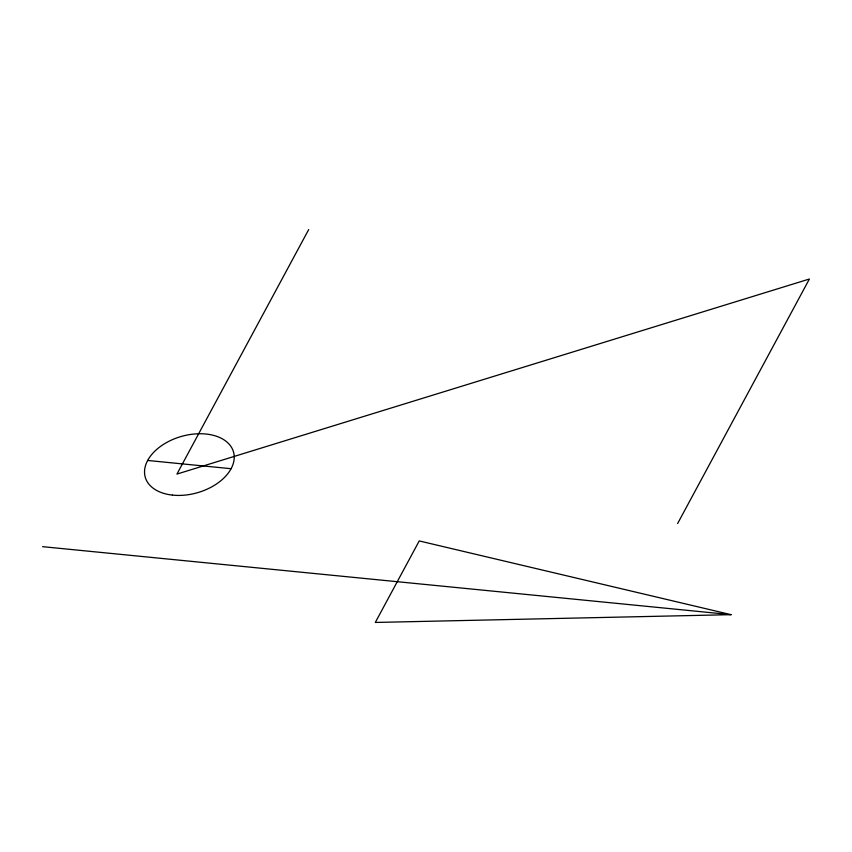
<?xml version="1.0" encoding="UTF-8"?>
<svg xmlns="http://www.w3.org/2000/svg" width="852" height="852" viewBox="0 0 852 852"><rect width="100%" height="100%" fill="white"/><g stroke="black" fill="none" stroke-linecap="round" stroke-linejoin="round"><path stroke-width="1.28" d="M308.701 229.55L176.928 474.085L809.4 279.009L677.628 523.543M731.069 614.665L375.306 622.45L419.227 540.935L731.069 614.665L42.6 546.664M147.652 460.463L231.094 468.707M172.392 495.097A45.901 29.266 -16 0 0 233.821 453.211A45.901 29.266 -16 0 0 161.901 445.436A45.901 29.266 -16 0 0 172.392 495.097"/></g></svg>
